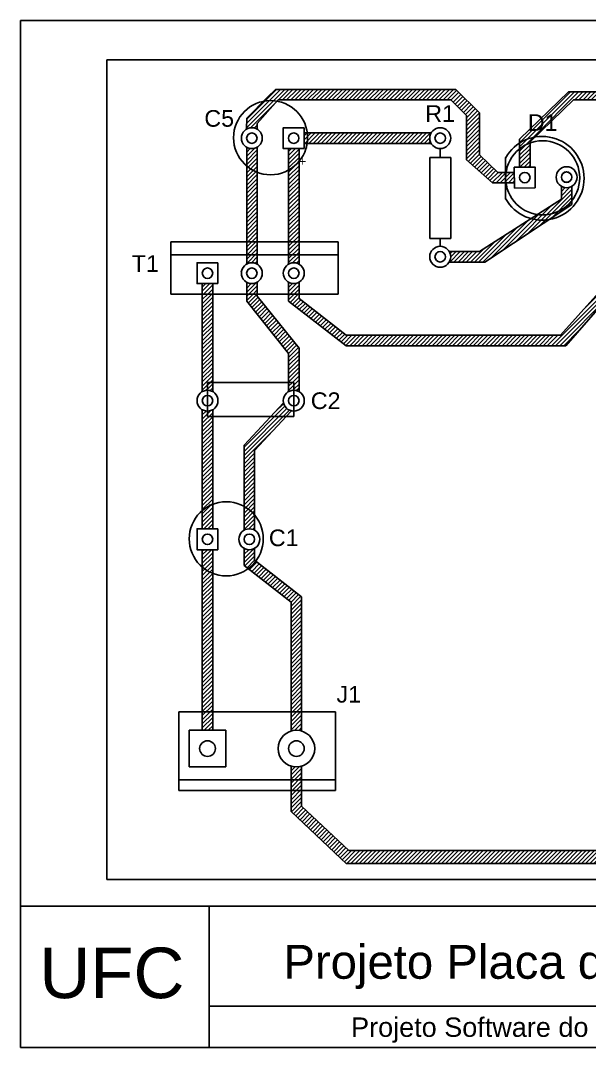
# Model space of a CAD drawing. Header units: millimetres. Extents: x 1597 to 2406, y 1338 to 1742.
# Drawn here: x 1597 to 1821.1, y 1338.2 to 1742.4 of the extents above; entities that cross this region are included whole.
import ezdxf

# ---------------------------------------------------------------- set-up
doc = ezdxf.new("R2010")
doc.units = ezdxf.units.MM
doc.layers.add('Tracks', color=7, linetype='Continuous')
doc.styles.get("Standard").update_dxf_attribs({"font": 'arial.ttf'})
pattern_1 = [(45, (-1005.5834, -1077.2478), (-0.81080258, 0.81080258), [])]

msp = doc.modelspace()

# ---------------------------------------------------------------- hatches: boundary and pattern name
at = {"layer": 'Tracks'}
h = msp.add_hatch(dxfattribs=at)
h.set_pattern_fill('JIS_WOOD', color=256, scale=1.621605)
h.set_pattern_definition(pattern_1)
h.paths.add_polyline_path([(1791.47, 1682.68), (1788.21, 1682.68, 0.037214), (1788.05, 1680.52, 0.03361), (1788.18, 1678.56), (1791.51, 1678.56)])
h.paths.add_polyline_path([(1788.05, 1682.68), (1784.96, 1682.68), (1777.75, 1689.61), (1777.75, 1706.08), (1768.48, 1715.35), (1766.42, 1715.35), (1697.43, 1715.35), (1694.34, 1712.26), (1692.72, 1710.64, -0.090933), (1697.99, 1710.7), (1698.46, 1711.23), (1766.42, 1711.23), (1772.6, 1705.05), (1772.6, 1687.55), (1782.9, 1678.56), (1788.05, 1678.56)])
h.paths.add_polyline_path([(1697.99, 1710.7, 0.090933), (1692.72, 1710.64), (1686.1, 1704.02), (1686.08, 1699.72, -0.26843), (1690.21, 1699.69), (1690.22, 1701.96)])
h = msp.add_hatch(dxfattribs=at)
h.set_pattern_fill('JIS_WOOD', color=256, scale=1.621605)
h.set_pattern_definition(pattern_1)
h.paths.add_polyline_path([(1814.82, 1711.23), (1815.85, 1711.23), (1826.14, 1711.23), (1847.77, 1711.23), (1858.07, 1699.62), (1858.07, 1701.96), (1860.8, 1701.96), (1849.83, 1714.32), (1824.09, 1714.32), (1812.76, 1714.32), (1793.55, 1695.79), (1793.55, 1694.2, -0.098641), (1799.54, 1696.55)])
h.paths.add_polyline_path([(1862.39, 1700.17), (1860.8, 1701.96), (1858.07, 1701.96), (1858.07, 1699.62), (1859.53, 1697.97, -0.230605)])
h = msp.add_hatch(dxfattribs=at)
h.set_pattern_fill('JIS_WOOD', color=256, scale=1.621605)
h.set_pattern_definition(pattern_1)
h.paths.add_polyline_path([(1758.18, 1696.14, -0.131652), (1758.73, 1698.2), (1709.98, 1698.2, -0.032323), (1710.1, 1696.32, -0.038504), (1709.93, 1694.08), (1758.73, 1694.08, -0.131652)])
h.paths.add_polyline_path([(1709.98, 1698.2), (1708.72, 1698.2), (1708.72, 1694.08), (1709.93, 1694.08, 0.038504), (1710.1, 1696.32, 0.032323)])
h = msp.add_hatch(dxfattribs=at)
h.set_pattern_fill('JIS_WOOD', color=256, scale=1.621605)
h.set_pattern_definition(pattern_1)
h.paths.add_polyline_path([(1797.67, 1694.24, 0.081378), (1793.55, 1691.94), (1793.55, 1684.73), (1797.67, 1684.76)])
h.paths.add_polyline_path([(1797.67, 1694.76), (1799.54, 1696.55, 0.098641), (1793.55, 1694.2), (1793.55, 1691.94, -0.081378), (1797.67, 1694.24)])
h = msp.add_hatch(dxfattribs=at)
h.set_pattern_fill('JIS_WOOD', color=256, scale=1.621605)
h.set_pattern_definition(pattern_1)
h.paths.add_polyline_path([(1690.22, 1682.71, -0.082598), (1686.1, 1685.16), (1686.1, 1655.35), (1687.05, 1655.35), (1690.22, 1655.35)])
h.paths.add_polyline_path([(1690.22, 1692.59, -0.267969), (1686.1, 1692.55), (1686.1, 1685.16, 0.082598), (1690.22, 1682.71)])
h.paths.add_polyline_path([(1690.22, 1655.35), (1687.05, 1655.35), (1686.1, 1655.35), (1686.1, 1650.2), (1690.22, 1650.2)])
h.paths.add_polyline_path([(1690.22, 1650.2), (1686.1, 1650.2), (1686.1, 1646.58, -0.267969), (1690.22, 1646.54)])
h = msp.add_hatch(dxfattribs=at)
h.set_pattern_fill('JIS_WOOD', color=256, scale=1.621605)
h.set_pattern_definition(pattern_1)
h.paths.add_polyline_path([(1706.7, 1692.02), (1702.58, 1692.02), (1702.58, 1683.55, 0.092237), (1706.7, 1686.95)])
h.paths.add_polyline_path([(1706.7, 1686.95, -0.092237), (1702.58, 1683.55), (1702.58, 1655.35), (1706.7, 1655.35)])
h.paths.add_polyline_path([(1706.7, 1655.35), (1702.58, 1655.35), (1702.58, 1650.2), (1706.7, 1650.2)])
h.paths.add_polyline_path([(1706.7, 1650.2), (1702.58, 1650.2), (1702.58, 1646.56, -0.267949), (1706.7, 1646.56)])
h = msp.add_hatch(dxfattribs=at)
h.set_pattern_fill('JIS_WOOD', color=256, scale=1.621605)
h.set_pattern_definition(pattern_1)
h.paths.add_polyline_path([(1706.7, 1639.43, -0.267949), (1702.58, 1639.43), (1702.58, 1634.76), (1706.7, 1634.76)], flags=0)
h.paths.add_polyline_path([(1706.7, 1632.97), (1706.7, 1634), (1706.7, 1634.76), (1702.58, 1634.76), (1702.58, 1631.94), (1725.23, 1614.44), (1811.73, 1614.44), (1847.77, 1655.63), (1849.68, 1657.81), (1849.68, 1674.16), (1858.07, 1674.16), (1858.07, 1678.28), (1846.74, 1678.28, 0.414214), (1844.68, 1676.22), (1844.68, 1674.16), (1844.68, 1657.69), (1809.67, 1618.56), (1725.23, 1618.56)])
h = msp.add_hatch(dxfattribs=at)
h.set_pattern_fill('JIS_WOOD', color=256, scale=1.621605)
h.set_pattern_definition(pattern_1)
h.paths.add_polyline_path([(1805.1, 1664.08, -0.108352), (1798.05, 1664.47), (1777.75, 1651.51), (1770.54, 1651.51), (1765.87, 1651.51, -0.131652), (1766.42, 1649.45, -0.131652), (1765.87, 1647.39), (1772.6, 1647.39), (1779.81, 1647.39)])
h.paths.add_polyline_path([(1814.14, 1671.54), (1814.14, 1677.19, -0.267949), (1810.02, 1677.19), (1810.02, 1672.1), (1800.57, 1666.07, 0.268713)])
h.paths.add_polyline_path([(1814.14, 1670.04), (1814.14, 1671.54, -0.268713), (1800.57, 1666.07), (1798.05, 1664.47, 0.108352), (1805.1, 1664.08)])
h = msp.add_hatch(dxfattribs=at)
h.set_pattern_fill('JIS_WOOD', color=256, scale=1.621605)
h.set_pattern_definition(pattern_1)
h.paths.add_polyline_path([(1672.72, 1638.88), (1668.6, 1638.88), (1668.6, 1634.76), (1672.72, 1634.76)])
h = msp.add_hatch(dxfattribs=at)
h.set_pattern_fill('JIS_WOOD', color=256, scale=1.621605)
h.set_pattern_definition(pattern_1)
h.paths.add_polyline_path([(1686.1, 1639.4), (1686.1, 1639.15), (1686.1, 1634.76), (1690.22, 1634.76), (1690.22, 1639.45, -0.267969)])
h = msp.add_hatch(dxfattribs=at)
h.set_pattern_fill('JIS_WOOD', color=256, scale=1.621605)
h.set_pattern_definition(pattern_1)
h.paths.add_polyline_path([(1706.7, 1639.43, -0.267949), (1702.58, 1639.43), (1702.58, 1634.76), (1706.7, 1634.76)])
h = msp.add_hatch(dxfattribs=at)
h.set_pattern_fill('JIS_WOOD', color=256, scale=1.621605)
h.set_pattern_definition(pattern_1)
h.paths.add_polyline_path([(1668.6, 1596.38, -0.131652), (1670.66, 1596.93), (1670.66, 1600.02), (1672.72, 1600.02), (1672.72, 1634.76), (1668.6, 1634.76)])
h = msp.add_hatch(dxfattribs=at)
h.set_pattern_fill('JIS_WOOD', color=256, scale=1.621605)
h.set_pattern_definition(pattern_1)
h.paths.add_polyline_path([(1704.64, 1600.02), (1702.58, 1600.02), (1702.58, 1596.38, -0.131652), (1704.64, 1596.93)], flags=0)
h.paths.add_polyline_path([(1706.7, 1613.41), (1690.22, 1634), (1690.22, 1634.76), (1686.1, 1634.76), (1686.1, 1634), (1686.1, 1631.94), (1702.58, 1611.35), (1702.58, 1600.02), (1704.64, 1600.02), (1704.64, 1596.93, -0.131652), (1706.7, 1596.38)])
h = msp.add_hatch(dxfattribs=at)
h.set_pattern_fill('JIS_WOOD', color=256, scale=1.621605)
h.set_pattern_definition(pattern_1)
h.paths.add_polyline_path([(1672.72, 1600.02), (1670.66, 1600.02), (1670.66, 1596.93, -0.131652), (1672.72, 1596.38)])
h = msp.add_hatch(dxfattribs=at)
h.set_pattern_fill('JIS_WOOD', color=256, scale=1.621605)
h.set_pattern_definition(pattern_1)
h.paths.add_polyline_path([(1704.64, 1600.02), (1702.58, 1600.02), (1702.58, 1596.38, -0.131652), (1704.64, 1596.93)])
h = msp.add_hatch(dxfattribs=at)
h.set_pattern_fill('JIS_WOOD', color=256, scale=1.621605)
h.set_pattern_definition(pattern_1)
h.paths.add_polyline_path([(1672.72, 1586.64), (1670.66, 1586.64), (1670.66, 1588.7, -0.131652), (1668.6, 1589.25), (1668.6, 1588.7), (1668.6, 1549.54, -0.082764), (1672.72, 1552.01)])
h.paths.add_polyline_path([(1672.72, 1589.25, -0.131652), (1670.66, 1588.7), (1670.66, 1586.64), (1672.72, 1586.64)], flags=17)
h.paths.add_polyline_path([(1672.72, 1552.01, 0.082764), (1668.6, 1549.54), (1668.6, 1542.36), (1672.72, 1542.36)])
h = msp.add_hatch(dxfattribs=at)
h.set_pattern_fill('JIS_WOOD', color=256, scale=1.621605)
h.set_pattern_definition(pattern_1)
h.paths.add_polyline_path([(1701.69, 1586.64), (1695.69, 1586.64), (1685.07, 1575.31), (1685.07, 1573.25), (1685.07, 1551.21, -0.091948), (1689.19, 1547.84), (1689.19, 1573.25)])
h.paths.add_polyline_path([(1703.61, 1588.7), (1703.71, 1588.8, -0.287008), (1700.62, 1591.89), (1700.52, 1591.78), (1695.69, 1586.64), (1701.69, 1586.64)])
h.paths.add_polyline_path([(1689.19, 1547.84, 0.091948), (1685.07, 1551.21), (1685.07, 1541.81, -0.267949), (1689.19, 1541.81)])
h = msp.add_hatch(dxfattribs=at)
h.set_pattern_fill('JIS_WOOD', color=256, scale=1.621605)
h.set_pattern_definition(pattern_1)
h.paths.add_polyline_path([(1672.72, 1524.83, -0.082764), (1668.6, 1527.29), (1668.6, 1470.28), (1672.72, 1470.28)])
h.paths.add_polyline_path([(1672.72, 1534.12), (1668.6, 1534.12), (1668.6, 1527.29, 0.082764), (1672.72, 1524.83)])
h.paths.add_polyline_path([(1672.72, 1470.28), (1668.6, 1470.28), (1668.6, 1463.07), (1672.72, 1463.07)])
h = msp.add_hatch(dxfattribs=at)
h.set_pattern_fill('JIS_WOOD', color=256, scale=1.621605)
h.set_pattern_definition(pattern_1)
h.paths.add_polyline_path([(1689.19, 1530), (1689.19, 1534.67, -0.267949), (1685.07, 1534.67), (1685.07, 1530), (1685.07, 1527.94), (1686.71, 1526.67, 0.072145), (1689.69, 1529.62)])
h = msp.add_hatch(dxfattribs=at)
h.set_pattern_fill('JIS_WOOD', color=256, scale=1.621605)
h.set_pattern_definition(pattern_1)
h.paths.add_polyline_path([(1707.73, 1513.53), (1707.73, 1515.59), (1689.69, 1529.62, -0.072145), (1686.71, 1526.67), (1703.61, 1513.53), (1703.61, 1470.28), (1707.73, 1470.28)])
h.paths.add_polyline_path([(1707.73, 1470.28), (1703.61, 1470.28), (1703.61, 1463.07), (1703.61, 1462.77, -0.145898), (1707.73, 1462.77), (1707.73, 1463.07)])
h = msp.add_hatch(dxfattribs=at)
h.set_pattern_fill('JIS_WOOD', color=256, scale=1.621605)
h.set_pattern_definition(pattern_1)
h.paths.add_polyline_path([(1707.73, 1448.95, -0.145898), (1703.61, 1448.95), (1703.61, 1443.51), (1707.73, 1443.51)])
h.paths.add_polyline_path([(1707.73, 1443.51), (1703.61, 1443.51), (1703.61, 1439.39), (1707.73, 1439.39)], flags=17)
h.paths.add_polyline_path([(1707.73, 1439.39), (1703.61, 1439.39), (1703.61, 1433.21), (1703.61, 1431.15), (1723.17, 1412.61), (1725.29, 1410.61), (1916.76, 1410.61), (1935.5, 1447.62), (1929.03, 1447.62), (1912.64, 1415.7), (1726.26, 1415.7), (1707.73, 1433.21)])
h.paths.add_polyline_path([(1932.21, 1453.8), (1929.03, 1447.62), (1935.5, 1447.62), (1936.55, 1449.69, -0.430363)])

# ---------------------------------------------------------------- linework, layer by layer
for p, q in [((1694.34, 1712.26), (1697.43, 1715.35)), ((1697.43, 1715.35), (1766.42, 1715.35)), ((1766.42, 1715.35), (1768.48, 1715.35)), ((1768.48, 1715.35), (1777.75, 1706.08)), ((1793.55, 1695.79), (1812.76, 1714.32)), ((1812.76, 1714.32), (1824.09, 1714.32)), ((1686.1, 1704.02), (1694.34, 1712.26)), ((1690.22, 1701.96), (1698.46, 1711.23)), ((1698.46, 1711.23), (1766.42, 1711.23)), ((1766.42, 1711.23), (1772.6, 1705.05)), ((1814.82, 1711.23), (1797.67, 1694.76)), ((1815.85, 1711.23), (1814.82, 1711.23)), ((1826.14, 1711.23), (1815.85, 1711.23)), ((1777.75, 1706.08), (1777.75, 1689.61)), ((1686.08, 1699.72), (1686.1, 1704.02)), ((1690.21, 1699.69), (1690.22, 1701.96)), ((1772.6, 1705.05), (1772.6, 1687.55)), ((1708.72, 1700.26), (1700.48, 1700.26)), ((1708.72, 1692.02), (1708.72, 1700.26)), ((1708.72, 1698.2), (1758.73, 1698.2)), ((1709.98, 1698.2), (1758.73, 1698.2)), ((1686.06, 1696.14), (1686.06, 1696.16)), ((1708.72, 1694.08), (1758.73, 1694.08)), ((1793.55, 1684.73), (1793.55, 1695.79)), ((1797.67, 1684.76), (1797.67, 1694.76)), ((1686.1, 1646.58), (1686.1, 1692.55)), ((1690.22, 1646.54), (1690.22, 1692.59)), ((1700.48, 1692.02), (1708.72, 1692.02)), ((1702.58, 1646.56), (1702.58, 1692.02)), ((1706.7, 1646.56), (1706.7, 1692.02)), ((1762.3, 1688.58), (1762.3, 1692.02)), ((1758.18, 1682.4), (1758.18, 1688.58)), ((1758.18, 1688.58), (1762.3, 1688.58)), ((1762.3, 1688.58), (1766.42, 1688.58)), ((1766.42, 1688.58), (1766.42, 1682.4)), ((1772.6, 1687.55), (1782.9, 1678.56)), ((1777.75, 1689.61), (1784.96, 1682.68)), ((1788.05, 1680.34), (1788.05, 1688.58)), ((1788.05, 1688.58), (1788.05, 1672.1)), ((1758.18, 1682.4), (1758.18, 1670.04)), ((1758.18, 1682.4), (1758.18, 1670.04)), ((1766.42, 1661.81), (1766.42, 1682.4)), ((1766.42, 1661.81), (1766.42, 1682.4)), ((1791.47, 1682.68), (1784.96, 1682.68)), ((1791.46, 1684.71), (1799.69, 1684.78)), ((1791.46, 1684.71), (1791.52, 1676.47)), ((1791.51, 1678.56), (1782.9, 1678.56)), ((1810.02, 1680.76), (1810.02, 1680.83)), ((1791.52, 1676.47), (1799.76, 1676.54)), ((1810.02, 1677.19), (1810.02, 1672.1)), ((1814.14, 1677.19), (1814.14, 1670.04)), ((1758.18, 1670.04), (1758.18, 1661.81)), ((1758.18, 1670.04), (1758.18, 1661.81)), ((1777.75, 1651.51), (1810.02, 1672.1)), ((1814.14, 1670.04), (1779.81, 1647.39)), ((1758.18, 1656.66), (1758.18, 1661.81)), ((1766.42, 1661.81), (1766.42, 1656.66)), ((1809.67, 1618.56), (1844.68, 1657.69)), ((1656.24, 1655.35), (1656.24, 1655.35)), ((1656.24, 1655.35), (1687.05, 1655.35)), ((1656.24, 1634.76), (1656.24, 1655.35)), ((1687.05, 1655.35), (1722.14, 1655.35)), ((1722.14, 1655.35), (1722.14, 1634.76)), ((1766.42, 1656.66), (1758.18, 1656.66)), ((1762.3, 1656.66), (1762.3, 1653.57)), ((1811.73, 1614.44), (1847.77, 1655.63)), ((1722.14, 1650.2), (1656.24, 1650.2)), ((1657.27, 1650.2), (1722.14, 1650.2)), ((1765.87, 1651.51), (1770.54, 1651.51)), ((1770.54, 1651.51), (1777.75, 1651.51)), ((1674.78, 1647.11), (1666.54, 1647.11)), ((1674.78, 1638.88), (1674.78, 1647.11)), ((1765.87, 1647.39), (1772.6, 1647.39)), ((1772.6, 1647.39), (1779.81, 1647.39)), ((1666.54, 1638.88), (1674.78, 1638.88)), ((1668.6, 1596.38), (1668.6, 1638.88)), ((1672.72, 1596.38), (1672.72, 1638.88)), ((1686.1, 1639.15), (1686.1, 1639.4)), ((1686.1, 1639.15), (1686.1, 1634)), ((1690.22, 1639.45), (1690.22, 1634)), ((1702.58, 1639.43), (1702.58, 1631.94)), ((1706.7, 1639.43), (1706.7, 1634)), ((1722.14, 1634.76), (1656.24, 1634.76)), ((1686.1, 1634), (1686.1, 1631.94)), ((1690.22, 1634), (1706.7, 1613.41)), ((1706.7, 1634), (1706.7, 1632.97)), ((1686.1, 1631.94), (1702.58, 1611.35)), ((1702.58, 1631.94), (1725.23, 1614.44)), ((1706.7, 1632.97), (1725.23, 1618.56)), ((1725.23, 1618.56), (1809.67, 1618.56)), ((1706.7, 1596.38), (1706.7, 1613.41)), ((1725.23, 1614.44), (1811.73, 1614.44)), ((1702.58, 1596.38), (1702.58, 1611.35)), ((1670.66, 1592.81), (1670.66, 1600.02)), ((1670.66, 1600.02), (1704.64, 1600.02)), ((1704.64, 1600.02), (1704.64, 1592.81)), ((1670.66, 1586.64), (1670.66, 1592.81)), ((1704.64, 1592.81), (1704.64, 1586.64)), ((1668.6, 1588.7), (1668.6, 1589.25)), ((1668.6, 1542.36), (1668.6, 1588.7)), ((1672.72, 1542.36), (1672.72, 1589.25)), ((1685.07, 1575.31), (1700.52, 1591.78)), ((1689.19, 1573.25), (1703.61, 1588.7)), ((1700.52, 1591.78), (1700.62, 1591.89)), ((1703.61, 1588.7), (1703.71, 1588.8)), ((1704.64, 1586.64), (1670.66, 1586.64)), ((1685.07, 1573.25), (1685.07, 1575.31)), ((1685.07, 1541.81), (1685.07, 1573.25)), ((1689.19, 1541.81), (1689.19, 1573.25)), ((1674.78, 1542.36), (1666.54, 1542.36)), ((1674.78, 1534.12), (1674.78, 1542.36)), ((1666.54, 1534.12), (1674.78, 1534.12)), ((1668.6, 1534.12), (1668.6, 1463.07)), ((1672.72, 1534.12), (1672.72, 1463.07)), ((1685.07, 1534.67), (1685.07, 1530)), ((1689.19, 1534.67), (1689.19, 1530)), ((1685.07, 1530), (1685.07, 1527.94)), ((1707.73, 1515.59), (1689.19, 1530)), ((1685.07, 1527.94), (1703.61, 1513.53)), ((1703.61, 1463.07), (1703.61, 1513.53)), ((1707.73, 1513.53), (1707.73, 1515.59)), ((1707.73, 1463.07), (1707.73, 1513.53)), ((1721.11, 1470.28), (1659.33, 1470.28)), ((1659.33, 1470.28), (1659.33, 1466.16)), ((1721.11, 1470.28), (1721.11, 1466.16)), ((1659.33, 1466.16), (1659.33, 1443.51)), ((1721.11, 1443.51), (1721.11, 1466.16)), ((1677.87, 1463.07), (1663.45, 1463.07)), ((1663.45, 1463.07), (1663.45, 1448.65)), ((1670.66, 1463.07), (1677.87, 1463.07)), ((1677.87, 1463.07), (1677.87, 1448.65)), ((1703.61, 1463.07), (1703.61, 1462.77)), ((1707.73, 1463.07), (1707.73, 1462.77)), ((1663.45, 1448.65), (1677.87, 1448.65)), ((1703.61, 1448.95), (1703.61, 1433.21)), ((1707.73, 1448.95), (1707.73, 1433.21)), ((1659.33, 1443.51), (1721.11, 1443.51)), ((1659.33, 1443.51), (1659.33, 1439.39)), ((1721.11, 1439.39), (1721.11, 1443.51)), ((1659.33, 1439.39), (1721.11, 1439.39)), ((1703.61, 1433.21), (1703.61, 1431.15)), ((1703.61, 1431.15), (1723.17, 1412.61)), ((1707.73, 1433.21), (1726.26, 1415.7)), ((1726.26, 1415.7), (1912.64, 1415.7)), ((1723.17, 1412.61), (1725.29, 1410.61)), ((1725.29, 1410.61), (1916.76, 1410.61)), ((1597.03, 1393.83), (2041.53, 1393.83)), ((1671.32, 1393.83), (1671.32, 1338.21)), ((1671.32, 1354.45), (1906.27, 1354.45))]:
    msp.add_line(p, q, dxfattribs=at)
for points in [[(1597.03, 1742.44), (2406.01, 1742.44), (2406.01, 1338.21), (1597.03, 1338.21)], [(2119.61, 1726.94), (2119.61, 1404.38), (1631.05, 1404.38), (1631.05, 1726.94)], [(1700.48, 1700.26), (1700.48, 1700.26), (1700.48, 1692.02), (1700.48, 1692.02)], [(1799.76, 1676.54), (1799.76, 1676.54), (1799.69, 1684.78), (1799.69, 1684.78)], [(1666.54, 1647.11), (1666.54, 1647.11), (1666.54, 1638.88), (1666.54, 1638.88)], [(1666.54, 1542.36), (1666.54, 1542.36), (1666.54, 1534.12), (1666.54, 1534.12)]]:
    msp.add_lwpolyline(points, close=True, dxfattribs=at)
for centre, radius in [((1695.51, 1696.32), 14.59), ((1688.12, 1696.14), 4.12), ((1688.12, 1696.14), 2.06), ((1704.6, 1696.14), 2.06), ((1762.3, 1696.14), 4.12), ((1762.3, 1696.14), 2.06), ((1762.3, 1696.14), 2.06), ((1802.64, 1680.52), 14.59), ((1795.61, 1680.62), 2.06), ((1812.08, 1680.76), 4.12), ((1812.08, 1680.83), 2.06), ((1812.08, 1680.76), 2.06), ((1762.3, 1649.45), 4.12), ((1762.3, 1649.45), 4.12), ((1762.3, 1649.45), 2.06), ((1762.3, 1649.45), 2.06), ((1688.12, 1642.99), 4.12), ((1704.64, 1642.99), 4.12), ((1670.66, 1642.99), 2.06), ((1688.12, 1642.99), 2.06), ((1704.64, 1642.99), 2.06), ((1670.66, 1592.81), 4.12), ((1704.64, 1592.81), 4.12), ((1670.66, 1592.81), 2.06), ((1704.64, 1592.81), 2.06), ((1678.04, 1538.42), 14.59), ((1670.66, 1538.24), 2.06), ((1687.13, 1538.24), 4.12), ((1687.13, 1538.24), 2.06), ((1705.67, 1455.86), 7.21), ((1670.66, 1455.86), 3.09), ((1705.67, 1455.86), 3.09)]:
    msp.add_circle(centre, radius, dxfattribs=at)
msp.add_arc((1802.46, 1680.34), 16.48, 208.955, 151.045, dxfattribs=at)
for p in [(1709.52, 1692.23), (1685.97, 1685.27), (1686.41, 1646.74), (1690.35, 1646.46), (1684.04, 1643.58), (1692.08, 1641.84), (1685.43, 1639.88), (1689.29, 1639.04), (1671.58, 1551.69), (1692.05, 1534.33), (1668.5, 1527.38)]:
    msp.add_point(p, dxfattribs=at)

# ---------------------------------------------------------------- texts
for s, height, p in [('C5', 6.557, (1669.41, 1700.64)), ('R1', 6.557, (1756.41, 1702.55)), ('D1', 6.557, (1796.78, 1699.02)), ('+', 3.51, (1706.7, 1685.29)), ('T1', 6.557, (1640.84, 1643.49)), ('C2', 6.557, (1711.33, 1589.52)), ('C1', 6.557, (1694.82, 1535.54)), ('J1', 6.557, (1721.48, 1473.95)), ('Projeto Placa de PCB', 13.335, (1700.53, 1365.25)), ('UFC', 19.905, (1604.43, 1357.62)), ('Projeto Software do tipo CAD', 7.62, (1727.2, 1342.39))]:
    msp.add_text(s, height=height, dxfattribs=at).set_placement(p)

doc.saveas('drawing.dxf')
